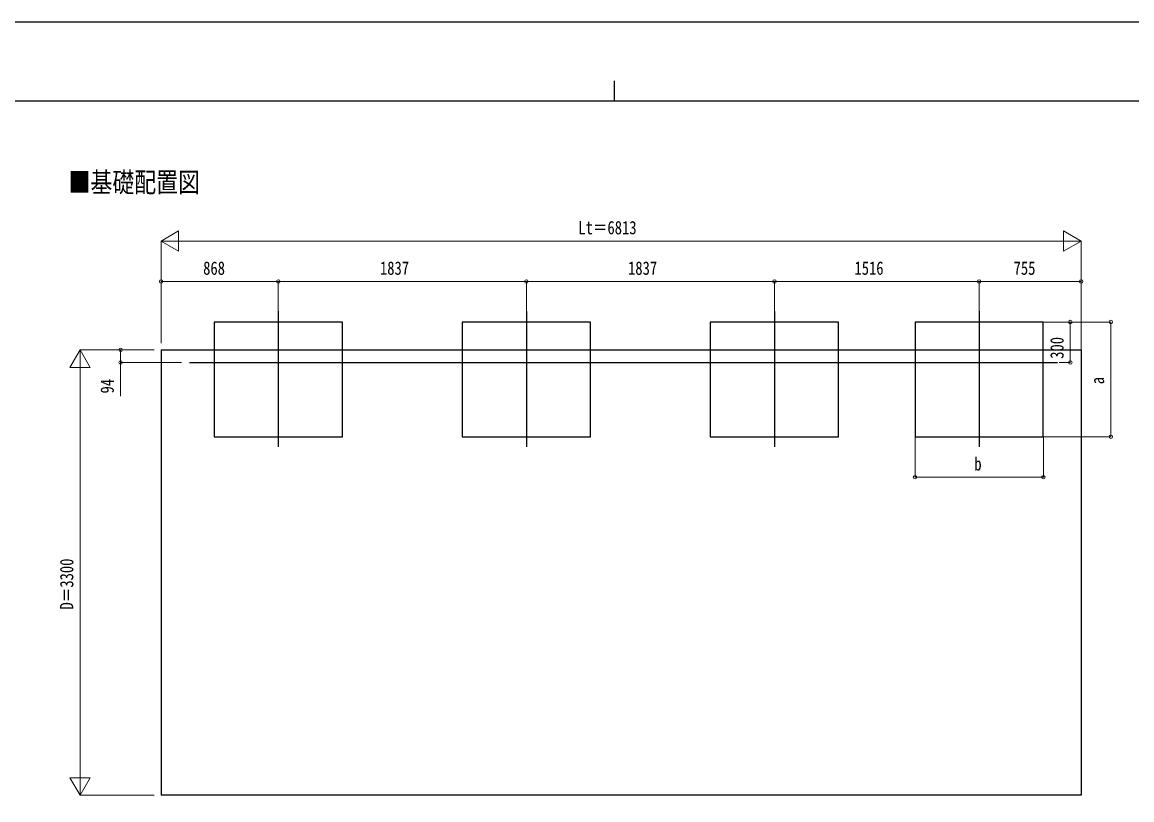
# Model space of a CAD drawing. Units: millimetres, scale not verified. Extents: x -12615 to 12615, y -8910 to 8910.
# Drawn here: x -4398 to 3818, y 3150 to 8910 of the extents above; entities that cross this region are included whole.
import ezdxf
from ezdxf.enums import TextEntityAlignment as Align

# ---------------------------------------------------------------- set-up
doc = ezdxf.new("R2010")
doc.units = ezdxf.units.MM
doc.header["$LTSCALE"] = 50
for name, color, linetype in [('0-2_USER1', 3, 'Continuous'), ('0-3_YKK_12', 2, 'Continuous'), ('0-5_YKK_A1', 4, 'Continuous'), ('0-7_YKK_ZWAK', 7, 'Continuous')]:
    doc.layers.add(name, color=color, linetype=linetype)
doc.layers.add('0-6_YKK_D', color=6, linetype='Continuous', lineweight=18)
doc.styles.add('ＭＳ ゴシック', font='')
doc.styles.get('ＭＳ ゴシック').set_extended_font_data('MS Gothic')

msp = doc.modelspace()

# ---------------------------------------------------------------- linework, layer by layer
at = {"layer": '0-3_YKK_12'}
for p, q in [((-2501.86, 6770.26), (-2501.86, 5763.61)), ((-664.86, 6770.26), (-664.86, 5763.61)), ((1172.14, 6770.26), (1172.14, 5763.61)), ((2688.14, 6770.26), (2688.14, 5763.61)), ((-3160.61, 6389), (3269.2, 6389))]:
    msp.add_line(p, q, dxfattribs=at)
at = {"layer": '0-5_YKK_A1'}
for p, q in [((-3369.94, 6483), (3443.14, 6483)), ((-3369.94, 6483), (-3369.94, 3183)), ((3443.14, 6483), (3443.14, 3183.02)), ((3443.14, 3183.02), (-3369.94, 3183))]:
    msp.add_line(p, q, dxfattribs=at)
for points in [[(-2976.86, 5839), (-2026.86, 5839), (-2026.86, 6689), (-2976.86, 6689)], [(-1139.86, 5839), (-189.86, 5839), (-189.86, 6689), (-1139.86, 6689)], [(697.14, 5839), (1647.14, 5839), (1647.14, 6689), (697.14, 6689)], [(2213.14, 5839), (3163.14, 5839), (3163.14, 6689), (2213.14, 6689)]]:
    msp.add_lwpolyline(points, close=True, dxfattribs=at)
at = {"layer": '0-6_YKK_D', "color": 1}
for p, q in [((-3369.86, 7289), (-3239.95, 7364)), ((-3239.95, 7214), (-3239.95, 7364)), ((3443.14, 7289), (3313.24, 7364)), ((3313.24, 7364), (3313.24, 7214)), ((-3369.86, 6533), (-3369.86, 7290)), ((-3369.86, 7289), (-3239.95, 7214)), ((-3369.86, 7289), (-3110.05, 7289)), ((-3219.86, 7289), (3293.14, 7289)), ((3443.14, 7289), (3183.33, 7289)), ((3443.14, 7289), (3313.24, 7214)), ((3443.14, 6484), (3443.14, 7290)), ((-3369.86, 6533), (-3369.86, 6990)), ((-2501.86, 6989), (-3369.86, 6989)), ((-2501.86, 6771.26), (-2501.86, 6990)), ((-2501.86, 6771.26), (-2501.86, 6990)), ((-2501.86, 6989), (-664.86, 6989)), ((-664.86, 6771.26), (-664.86, 6990)), ((-664.86, 6771.26), (-664.86, 6990)), ((-664.86, 6989), (1172.14, 6989)), ((1172.14, 6771.26), (1172.14, 6990)), ((1172.14, 6771.26), (1172.14, 6990)), ((1172.14, 6989), (2688.14, 6989)), ((2688.14, 6771.26), (2688.14, 6990)), ((2688.14, 6771.26), (2688.14, 6990)), ((2688.14, 6989), (3443.14, 6989)), ((3443.14, 6484), (3443.14, 6990)), ((3164.14, 6689), (3664.14, 6689)), ((3164.14, 6689), (3364.14, 6689)), ((3363.14, 6389), (3363.14, 6689)), ((3663.14, 5839), (3663.14, 6689)), ((-3969.94, 6483), (-4044.94, 6353.1)), ((-3419.94, 6483), (-3970.94, 6483)), ((-3969.94, 6483), (-3894.94, 6353.1)), ((-3969.94, 6483), (-3969.94, 6223.19)), ((-3419.94, 6483), (-3670.94, 6483)), ((-4044.94, 6353.1), (-3894.94, 6353.1)), ((-3969.94, 3333), (-3969.94, 6333)), ((-3219.25, 6389), (-3670.94, 6389)), ((3281.27, 6389), (3364.14, 6389)), ((2213.14, 5838), (2213.14, 5538)), ((3163.34, 5839), (3664.14, 5839)), ((3163.34, 5838), (3163.34, 5538)), ((2213.14, 5539), (3163.34, 5539)), ((-3969.94, 3183), (-3969.94, 3442.81)), ((-3969.94, 3183), (-4044.94, 3312.9)), ((-3894.94, 3312.9), (-4044.94, 3312.9)), ((-3969.94, 3183), (-3894.94, 3312.9)), ((-3419.94, 3183), (-3970.94, 3183))]:
    msp.add_line(p, q, dxfattribs=at)
msp.add_lwpolyline([(-3669.94, 6483), (-3669.94, 6389), (-3669.94, 6139.6)], dxfattribs=at)
for centre in [(-3369.86, 6989), (-2501.86, 6989), (-2501.86, 6989), (-664.86, 6989), (-664.86, 6989), (1172.14, 6989), (1172.14, 6989), (2688.14, 6989), (2688.14, 6989), (3443.14, 6989), (3363.14, 6689), (3663.14, 6689), (-3669.94, 6483), (-3669.94, 6389), (3363.14, 6389), (3663.14, 5839), (2213.14, 5539), (3163.34, 5539)]:
    msp.add_circle(centre, 12.75, dxfattribs=at)
at = {"layer": '0-7_YKK_ZWAK'}
for p, q in [((-14.94, 8475), (-14.94, 8325)), ((11685.06, 8325), (-11714.94, 8325))]:
    msp.add_line(p, q, dxfattribs=at)
msp.add_lwpolyline([(-12615, -8910), (12615, -8910), (12615, 8910), (-12615, 8910)], close=True, dxfattribs=at)

# ---------------------------------------------------------------- texts
at = {"layer": '0-2_USER1', "style": 'ＭＳ ゴシック', "width": 0.8}
msp.add_text('■基礎配置図', height=148.5, dxfattribs=at).set_placement((-4054.6, 7605.5), align=Align.BOTTOM_LEFT)
at = {"layer": '0-6_YKK_D', "color": 1, "style": 'ＭＳ ゴシック', "width": 0.8}
for s, p in [('Lt＝6813', (-280.16, 7309)), ('868', (-3058.26, 7009)), ('1837', (-1748.96, 7009)), ('1837', (88.04, 7009)), ('1516', (1764.54, 7009)), ('755', (2943.24, 7009)), ('b', (2652.24, 5559))]:
    msp.add_text(s, height=98.97, dxfattribs=at).set_placement(p, align=Align.BOTTOM_LEFT)
for s, p in [('300', (3343.14, 6416.6)), ('94', (-3689.94, 6159.6)), ('a', (3643.14, 6228)), ('D＝3300', (-3989.94, 4559.4))]:
    msp.add_text(s, height=98.97, rotation=90, dxfattribs=at).set_placement(p, align=Align.BOTTOM_LEFT)

doc.saveas('drawing.dxf')
